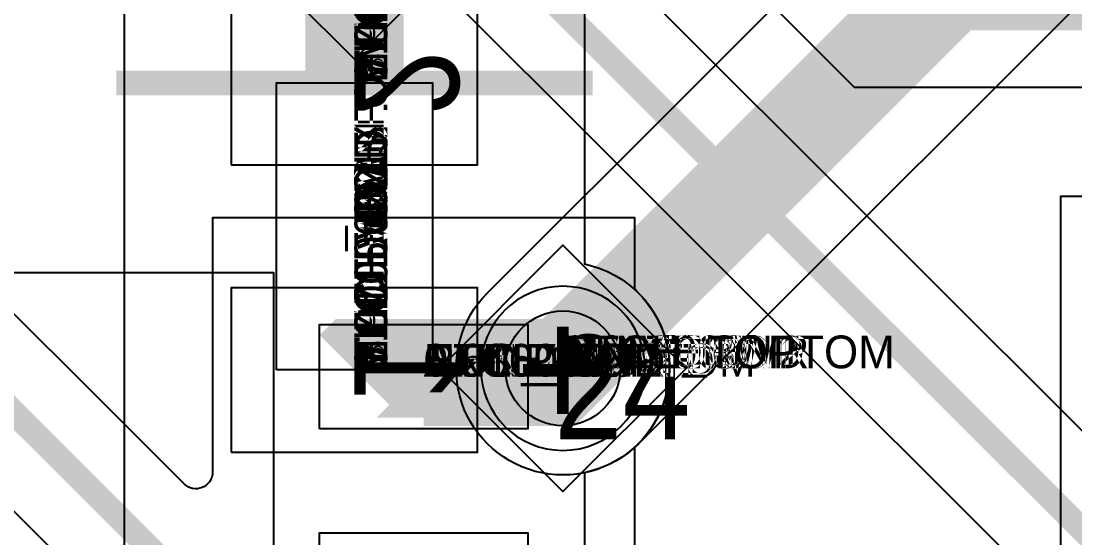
# Model space of a CAD drawing. Extents: x 0 to 323, y 0 to 320.
# Drawn here: x 104.1 to 110.52, y 20.17 to 23.32 of the extents above; entities that cross this region are included whole.
import ezdxf
from ezdxf.enums import TextEntityAlignment as Align

# ---------------------------------------------------------------- set-up
doc = ezdxf.new("R2010")
doc.units = 0
doc.header["$MEASUREMENT"] = 0
doc.layers.get('0').update_dxf_attribs({"linetype": 'CONTINUOUS'})
for name, color, linetype in [('CDN_FIGURES', 7, 'CONTINUOUS'), ('ETCH_BOTTOM', 7, 'CONTINUOUS'), ('ETCH_GND', 3, 'CONTINUOUS'), ('ETCH_INT1', 4, 'CONTINUOUS'), ('ETCH_INT2', 5, 'CONTINUOUS'), ('ETCH_PWR', 6, 'CONTINUOUS'), ('ETCH_TOP', 2, 'CONTINUOUS'), ('MANUFACTURING_NCLEGEND-1-6', 8, 'CONTINUOUS'), ('PACKAGE_GEOMETRY_ASSEMBLY_TOP', 11, 'CONTINUOUS'), ('PACKAGE_GEOMETRY_PIN_NUMBER', 9, 'CONTINUOUS')]:
    doc.layers.add(name, color=color, linetype=linetype)

# ---------------------------------------------------------------- blocks, each defined once
blk = doc.blocks.new('PAD_INFO')
for tag in ['SHAPE_TYPE', 'PAD_HEIGHT', 'PAD_LAYER', 'PAD_TYPE', 'PAD_WIDTH']:
    blk.add_attdef(tag, (0, 0), '', height=0.2)
at = {"flags": 2}
blk.add_attdef('CDN_TYPE', (0, 0), '', height=0.2, dxfattribs=at)
blk = doc.blocks.new('DRILL_INFO')
at = {"flags": 2}
blk.add_attdef('CDN_TYPE', (0, 0), '', height=0.2, dxfattribs=at)
for tag in ['FSHAPE', 'FCHAR', 'DRILL_HEIGHT', 'DIAMETER', 'PLATED', 'DRILL_WIDTH']:
    blk.add_attdef(tag, (0, 0), '', height=0.2)
blk = doc.blocks.new('VIA0700X0300')
at = {"layer": 'ETCH_BOTTOM'}
blk.add_circle((0, 0), 0.35, dxfattribs=at)
at = {"layer": 'ETCH_GND'}
blk.add_circle((0, 0), 0.35, dxfattribs=at)
at = {"layer": 'ETCH_INT1'}
blk.add_circle((0, 0), 0.35, dxfattribs=at)
at = {"layer": 'ETCH_INT2'}
blk.add_circle((0, 0), 0.35, dxfattribs=at)
at = {"layer": 'ETCH_PWR'}
blk.add_circle((0, 0), 0.35, dxfattribs=at)
at = {"layer": 'ETCH_TOP'}
blk.add_circle((0, 0), 0.35, dxfattribs=at)
ref = blk.add_blockref('PAD_INFO', (0, 0))
ref.add_attrib('PAD_LAYER', 'ETCH_TOP', (0, 0), dxfattribs={"height": 0.2})
ref.add_attrib('SHAPE_TYPE', 'NULL', (0, 0), dxfattribs={"height": 0.2})
ref.add_attrib('PAD_TYPE', 'ANTIPAD', (0, 0), dxfattribs={"height": 0.2})
ref.add_attrib('PAD_WIDTH', '0.000000', (0, 0), dxfattribs={"height": 0.2})
ref.add_attrib('PAD_HEIGHT', '0.000000', (0, 0), dxfattribs={"height": 0.2})
ref = blk.add_blockref('PAD_INFO', (0, 0))
ref.add_attrib('PAD_LAYER', 'ETCH_GND', (0, 0), dxfattribs={"height": 0.2})
ref.add_attrib('SHAPE_TYPE', 'NULL', (0, 0), dxfattribs={"height": 0.2})
ref.add_attrib('PAD_TYPE', 'ANTIPAD', (0, 0), dxfattribs={"height": 0.2})
ref.add_attrib('PAD_WIDTH', '0.000000', (0, 0), dxfattribs={"height": 0.2})
ref.add_attrib('PAD_HEIGHT', '0.000000', (0, 0), dxfattribs={"height": 0.2})
ref = blk.add_blockref('PAD_INFO', (0, 0))
ref.add_attrib('PAD_LAYER', 'ETCH_INT1', (0, 0), dxfattribs={"height": 0.2})
ref.add_attrib('SHAPE_TYPE', 'NULL', (0, 0), dxfattribs={"height": 0.2})
ref.add_attrib('PAD_TYPE', 'ANTIPAD', (0, 0), dxfattribs={"height": 0.2})
ref.add_attrib('PAD_WIDTH', '0.000000', (0, 0), dxfattribs={"height": 0.2})
ref.add_attrib('PAD_HEIGHT', '0.000000', (0, 0), dxfattribs={"height": 0.2})
ref = blk.add_blockref('PAD_INFO', (0, 0))
ref.add_attrib('PAD_LAYER', 'ETCH_INT2', (0, 0), dxfattribs={"height": 0.2})
ref.add_attrib('SHAPE_TYPE', 'NULL', (0, 0), dxfattribs={"height": 0.2})
ref.add_attrib('PAD_TYPE', 'ANTIPAD', (0, 0), dxfattribs={"height": 0.2})
ref.add_attrib('PAD_WIDTH', '0.000000', (0, 0), dxfattribs={"height": 0.2})
ref.add_attrib('PAD_HEIGHT', '0.000000', (0, 0), dxfattribs={"height": 0.2})
ref = blk.add_blockref('PAD_INFO', (0, 0))
ref.add_attrib('PAD_LAYER', 'ETCH_PWR', (0, 0), dxfattribs={"height": 0.2})
ref.add_attrib('SHAPE_TYPE', 'NULL', (0, 0), dxfattribs={"height": 0.2})
ref.add_attrib('PAD_TYPE', 'ANTIPAD', (0, 0), dxfattribs={"height": 0.2})
ref.add_attrib('PAD_WIDTH', '0.000000', (0, 0), dxfattribs={"height": 0.2})
ref.add_attrib('PAD_HEIGHT', '0.000000', (0, 0), dxfattribs={"height": 0.2})
ref = blk.add_blockref('PAD_INFO', (0, 0))
ref.add_attrib('PAD_LAYER', 'ETCH_BOTTOM', (0, 0), dxfattribs={"height": 0.2})
ref.add_attrib('SHAPE_TYPE', 'NULL', (0, 0), dxfattribs={"height": 0.2})
ref.add_attrib('PAD_TYPE', 'ANTIPAD', (0, 0), dxfattribs={"height": 0.2})
ref.add_attrib('PAD_WIDTH', '0.000000', (0, 0), dxfattribs={"height": 0.2})
ref.add_attrib('PAD_HEIGHT', '0.000000', (0, 0), dxfattribs={"height": 0.2})
ref = blk.add_blockref('PAD_INFO', (0, 0))
ref.add_attrib('PAD_LAYER', 'ETCH_TOP', (0, 0), dxfattribs={"height": 0.2})
ref.add_attrib('SHAPE_TYPE', 'NULL', (0, 0), dxfattribs={"height": 0.2})
ref.add_attrib('PAD_TYPE', 'THERMAL', (0, 0), dxfattribs={"height": 0.2})
ref.add_attrib('PAD_WIDTH', '0.000000', (0, 0), dxfattribs={"height": 0.2})
ref.add_attrib('PAD_HEIGHT', '0.000000', (0, 0), dxfattribs={"height": 0.2})
ref = blk.add_blockref('PAD_INFO', (0, 0))
ref.add_attrib('PAD_LAYER', 'ETCH_GND', (0, 0), dxfattribs={"height": 0.2})
ref.add_attrib('SHAPE_TYPE', 'NULL', (0, 0), dxfattribs={"height": 0.2})
ref.add_attrib('PAD_TYPE', 'THERMAL', (0, 0), dxfattribs={"height": 0.2})
ref.add_attrib('PAD_WIDTH', '0.000000', (0, 0), dxfattribs={"height": 0.2})
ref.add_attrib('PAD_HEIGHT', '0.000000', (0, 0), dxfattribs={"height": 0.2})
ref = blk.add_blockref('PAD_INFO', (0, 0))
ref.add_attrib('PAD_LAYER', 'ETCH_INT1', (0, 0), dxfattribs={"height": 0.2})
ref.add_attrib('SHAPE_TYPE', 'NULL', (0, 0), dxfattribs={"height": 0.2})
ref.add_attrib('PAD_TYPE', 'THERMAL', (0, 0), dxfattribs={"height": 0.2})
ref.add_attrib('PAD_WIDTH', '0.000000', (0, 0), dxfattribs={"height": 0.2})
ref.add_attrib('PAD_HEIGHT', '0.000000', (0, 0), dxfattribs={"height": 0.2})
ref = blk.add_blockref('PAD_INFO', (0, 0))
ref.add_attrib('PAD_LAYER', 'ETCH_INT2', (0, 0), dxfattribs={"height": 0.2})
ref.add_attrib('SHAPE_TYPE', 'NULL', (0, 0), dxfattribs={"height": 0.2})
ref.add_attrib('PAD_TYPE', 'THERMAL', (0, 0), dxfattribs={"height": 0.2})
ref.add_attrib('PAD_WIDTH', '0.000000', (0, 0), dxfattribs={"height": 0.2})
ref.add_attrib('PAD_HEIGHT', '0.000000', (0, 0), dxfattribs={"height": 0.2})
ref = blk.add_blockref('PAD_INFO', (0, 0))
ref.add_attrib('PAD_LAYER', 'ETCH_PWR', (0, 0), dxfattribs={"height": 0.2})
ref.add_attrib('SHAPE_TYPE', 'NULL', (0, 0), dxfattribs={"height": 0.2})
ref.add_attrib('PAD_TYPE', 'THERMAL', (0, 0), dxfattribs={"height": 0.2})
ref.add_attrib('PAD_WIDTH', '0.000000', (0, 0), dxfattribs={"height": 0.2})
ref.add_attrib('PAD_HEIGHT', '0.000000', (0, 0), dxfattribs={"height": 0.2})
ref = blk.add_blockref('PAD_INFO', (0, 0))
ref.add_attrib('PAD_LAYER', 'ETCH_BOTTOM', (0, 0), dxfattribs={"height": 0.2})
ref.add_attrib('SHAPE_TYPE', 'NULL', (0, 0), dxfattribs={"height": 0.2})
ref.add_attrib('PAD_TYPE', 'THERMAL', (0, 0), dxfattribs={"height": 0.2})
ref.add_attrib('PAD_WIDTH', '0.000000', (0, 0), dxfattribs={"height": 0.2})
ref.add_attrib('PAD_HEIGHT', '0.000000', (0, 0), dxfattribs={"height": 0.2})
ref = blk.add_blockref('PAD_INFO', (0, 0))
ref.add_attrib('PAD_LAYER', 'ETCH_TOP', (0, 0), dxfattribs={"height": 0.2})
ref.add_attrib('SHAPE_TYPE', 'CIRCLE', (0, 0), dxfattribs={"height": 0.2})
ref.add_attrib('PAD_TYPE', 'REGULAR', (0, 0), dxfattribs={"height": 0.2})
ref.add_attrib('PAD_WIDTH', '0.700000', (0, 0), dxfattribs={"height": 0.2})
ref.add_attrib('PAD_HEIGHT', '0.700000', (0, 0), dxfattribs={"height": 0.2})
ref = blk.add_blockref('PAD_INFO', (0, 0))
ref.add_attrib('PAD_LAYER', 'ETCH_GND', (0, 0), dxfattribs={"height": 0.2})
ref.add_attrib('SHAPE_TYPE', 'CIRCLE', (0, 0), dxfattribs={"height": 0.2})
ref.add_attrib('PAD_TYPE', 'REGULAR', (0, 0), dxfattribs={"height": 0.2})
ref.add_attrib('PAD_WIDTH', '0.700000', (0, 0), dxfattribs={"height": 0.2})
ref.add_attrib('PAD_HEIGHT', '0.700000', (0, 0), dxfattribs={"height": 0.2})
ref = blk.add_blockref('PAD_INFO', (0, 0))
ref.add_attrib('PAD_LAYER', 'ETCH_INT1', (0, 0), dxfattribs={"height": 0.2})
ref.add_attrib('SHAPE_TYPE', 'CIRCLE', (0, 0), dxfattribs={"height": 0.2})
ref.add_attrib('PAD_TYPE', 'REGULAR', (0, 0), dxfattribs={"height": 0.2})
ref.add_attrib('PAD_WIDTH', '0.700000', (0, 0), dxfattribs={"height": 0.2})
ref.add_attrib('PAD_HEIGHT', '0.700000', (0, 0), dxfattribs={"height": 0.2})
ref = blk.add_blockref('PAD_INFO', (0, 0))
ref.add_attrib('PAD_LAYER', 'ETCH_INT2', (0, 0), dxfattribs={"height": 0.2})
ref.add_attrib('SHAPE_TYPE', 'CIRCLE', (0, 0), dxfattribs={"height": 0.2})
ref.add_attrib('PAD_TYPE', 'REGULAR', (0, 0), dxfattribs={"height": 0.2})
ref.add_attrib('PAD_WIDTH', '0.700000', (0, 0), dxfattribs={"height": 0.2})
ref.add_attrib('PAD_HEIGHT', '0.700000', (0, 0), dxfattribs={"height": 0.2})
ref = blk.add_blockref('PAD_INFO', (0, 0))
ref.add_attrib('PAD_LAYER', 'ETCH_PWR', (0, 0), dxfattribs={"height": 0.2})
ref.add_attrib('SHAPE_TYPE', 'CIRCLE', (0, 0), dxfattribs={"height": 0.2})
ref.add_attrib('PAD_TYPE', 'REGULAR', (0, 0), dxfattribs={"height": 0.2})
ref.add_attrib('PAD_WIDTH', '0.700000', (0, 0), dxfattribs={"height": 0.2})
ref.add_attrib('PAD_HEIGHT', '0.700000', (0, 0), dxfattribs={"height": 0.2})
ref = blk.add_blockref('PAD_INFO', (0, 0))
ref.add_attrib('PAD_LAYER', 'ETCH_BOTTOM', (0, 0), dxfattribs={"height": 0.2})
ref.add_attrib('SHAPE_TYPE', 'CIRCLE', (0, 0), dxfattribs={"height": 0.2})
ref.add_attrib('PAD_TYPE', 'REGULAR', (0, 0), dxfattribs={"height": 0.2})
ref.add_attrib('PAD_WIDTH', '0.700000', (0, 0), dxfattribs={"height": 0.2})
ref.add_attrib('PAD_HEIGHT', '0.700000', (0, 0), dxfattribs={"height": 0.2})
ref = blk.add_blockref('DRILL_INFO', (0, 0))
ref.add_attrib('DIAMETER', '0.300000', (0, 0), dxfattribs={"height": 0.2})
ref.add_attrib('PLATED', 'PLATED', (0, 0), dxfattribs={"height": 0.2})
ref.add_attrib('FSHAPE', 'DIAMOND', (0, 0), dxfattribs={"height": 0.2})
ref.add_attrib('FCHAR', '+', (0, 0), dxfattribs={"height": 0.2})
ref.add_attrib('DRILL_WIDTH', '1.500000', (0, 0), dxfattribs={"height": 0.2})
ref.add_attrib('DRILL_HEIGHT', '1.500000', (0, 0), dxfattribs={"height": 0.2})
for tag in ['CDN_TYPE', 'PIN']:
    blk.add_attdef(tag, (0, 0), '', height=0.2)
at = {"flags": 2}
for tag in ['PSTKNAME', 'BBV']:
    blk.add_attdef(tag, (0, 0), '', height=0.2, dxfattribs=at)
blk = doc.blocks.new('FIGURE_DIAMOND')
at = {"layer": 'CDN_FIGURES'}
blk.add_lwpolyline([(-0.5, 0), (0, 0.5), (0.5, 0), (0, -0.5)], close=True, dxfattribs=at)
blk = doc.blocks.new('SMD50_25')
at = {"layer": 'ETCH_TOP'}
blk.add_lwpolyline([(-0.635, -0.3175), (-0.635, 0.3175), (0.635, 0.3175), (0.635, -0.3175)], close=True, dxfattribs=at)
ref = blk.add_blockref('PAD_INFO', (0, 0))
ref.add_attrib('PAD_LAYER', 'ETCH_TOP', (0, 0), dxfattribs={"height": 0.2})
ref.add_attrib('SHAPE_TYPE', 'NULL', (0, 0), dxfattribs={"height": 0.2})
ref.add_attrib('PAD_TYPE', 'ANTIPAD', (0, 0), dxfattribs={"height": 0.2})
ref.add_attrib('PAD_WIDTH', '0.000000', (0, 0), dxfattribs={"height": 0.2})
ref.add_attrib('PAD_HEIGHT', '0.000000', (0, 0), dxfattribs={"height": 0.2})
ref = blk.add_blockref('PAD_INFO', (0, 0))
ref.add_attrib('PAD_LAYER', 'ETCH_GND', (0, 0), dxfattribs={"height": 0.2})
ref.add_attrib('SHAPE_TYPE', 'NULL', (0, 0), dxfattribs={"height": 0.2})
ref.add_attrib('PAD_TYPE', 'ANTIPAD', (0, 0), dxfattribs={"height": 0.2})
ref.add_attrib('PAD_WIDTH', '0.000000', (0, 0), dxfattribs={"height": 0.2})
ref.add_attrib('PAD_HEIGHT', '0.000000', (0, 0), dxfattribs={"height": 0.2})
ref = blk.add_blockref('PAD_INFO', (0, 0))
ref.add_attrib('PAD_LAYER', 'ETCH_INT1', (0, 0), dxfattribs={"height": 0.2})
ref.add_attrib('SHAPE_TYPE', 'NULL', (0, 0), dxfattribs={"height": 0.2})
ref.add_attrib('PAD_TYPE', 'ANTIPAD', (0, 0), dxfattribs={"height": 0.2})
ref.add_attrib('PAD_WIDTH', '0.000000', (0, 0), dxfattribs={"height": 0.2})
ref.add_attrib('PAD_HEIGHT', '0.000000', (0, 0), dxfattribs={"height": 0.2})
ref = blk.add_blockref('PAD_INFO', (0, 0))
ref.add_attrib('PAD_LAYER', 'ETCH_INT2', (0, 0), dxfattribs={"height": 0.2})
ref.add_attrib('SHAPE_TYPE', 'NULL', (0, 0), dxfattribs={"height": 0.2})
ref.add_attrib('PAD_TYPE', 'ANTIPAD', (0, 0), dxfattribs={"height": 0.2})
ref.add_attrib('PAD_WIDTH', '0.000000', (0, 0), dxfattribs={"height": 0.2})
ref.add_attrib('PAD_HEIGHT', '0.000000', (0, 0), dxfattribs={"height": 0.2})
ref = blk.add_blockref('PAD_INFO', (0, 0))
ref.add_attrib('PAD_LAYER', 'ETCH_PWR', (0, 0), dxfattribs={"height": 0.2})
ref.add_attrib('SHAPE_TYPE', 'NULL', (0, 0), dxfattribs={"height": 0.2})
ref.add_attrib('PAD_TYPE', 'ANTIPAD', (0, 0), dxfattribs={"height": 0.2})
ref.add_attrib('PAD_WIDTH', '0.000000', (0, 0), dxfattribs={"height": 0.2})
ref.add_attrib('PAD_HEIGHT', '0.000000', (0, 0), dxfattribs={"height": 0.2})
ref = blk.add_blockref('PAD_INFO', (0, 0))
ref.add_attrib('PAD_LAYER', 'ETCH_BOTTOM', (0, 0), dxfattribs={"height": 0.2})
ref.add_attrib('SHAPE_TYPE', 'NULL', (0, 0), dxfattribs={"height": 0.2})
ref.add_attrib('PAD_TYPE', 'ANTIPAD', (0, 0), dxfattribs={"height": 0.2})
ref.add_attrib('PAD_WIDTH', '0.000000', (0, 0), dxfattribs={"height": 0.2})
ref.add_attrib('PAD_HEIGHT', '0.000000', (0, 0), dxfattribs={"height": 0.2})
ref = blk.add_blockref('PAD_INFO', (0, 0))
ref.add_attrib('PAD_LAYER', 'ETCH_TOP', (0, 0), dxfattribs={"height": 0.2})
ref.add_attrib('SHAPE_TYPE', 'NULL', (0, 0), dxfattribs={"height": 0.2})
ref.add_attrib('PAD_TYPE', 'THERMAL', (0, 0), dxfattribs={"height": 0.2})
ref.add_attrib('PAD_WIDTH', '0.000000', (0, 0), dxfattribs={"height": 0.2})
ref.add_attrib('PAD_HEIGHT', '0.000000', (0, 0), dxfattribs={"height": 0.2})
ref = blk.add_blockref('PAD_INFO', (0, 0))
ref.add_attrib('PAD_LAYER', 'ETCH_GND', (0, 0), dxfattribs={"height": 0.2})
ref.add_attrib('SHAPE_TYPE', 'NULL', (0, 0), dxfattribs={"height": 0.2})
ref.add_attrib('PAD_TYPE', 'THERMAL', (0, 0), dxfattribs={"height": 0.2})
ref.add_attrib('PAD_WIDTH', '0.000000', (0, 0), dxfattribs={"height": 0.2})
ref.add_attrib('PAD_HEIGHT', '0.000000', (0, 0), dxfattribs={"height": 0.2})
ref = blk.add_blockref('PAD_INFO', (0, 0))
ref.add_attrib('PAD_LAYER', 'ETCH_INT1', (0, 0), dxfattribs={"height": 0.2})
ref.add_attrib('SHAPE_TYPE', 'NULL', (0, 0), dxfattribs={"height": 0.2})
ref.add_attrib('PAD_TYPE', 'THERMAL', (0, 0), dxfattribs={"height": 0.2})
ref.add_attrib('PAD_WIDTH', '0.000000', (0, 0), dxfattribs={"height": 0.2})
ref.add_attrib('PAD_HEIGHT', '0.000000', (0, 0), dxfattribs={"height": 0.2})
ref = blk.add_blockref('PAD_INFO', (0, 0))
ref.add_attrib('PAD_LAYER', 'ETCH_INT2', (0, 0), dxfattribs={"height": 0.2})
ref.add_attrib('SHAPE_TYPE', 'NULL', (0, 0), dxfattribs={"height": 0.2})
ref.add_attrib('PAD_TYPE', 'THERMAL', (0, 0), dxfattribs={"height": 0.2})
ref.add_attrib('PAD_WIDTH', '0.000000', (0, 0), dxfattribs={"height": 0.2})
ref.add_attrib('PAD_HEIGHT', '0.000000', (0, 0), dxfattribs={"height": 0.2})
ref = blk.add_blockref('PAD_INFO', (0, 0))
ref.add_attrib('PAD_LAYER', 'ETCH_PWR', (0, 0), dxfattribs={"height": 0.2})
ref.add_attrib('SHAPE_TYPE', 'NULL', (0, 0), dxfattribs={"height": 0.2})
ref.add_attrib('PAD_TYPE', 'THERMAL', (0, 0), dxfattribs={"height": 0.2})
ref.add_attrib('PAD_WIDTH', '0.000000', (0, 0), dxfattribs={"height": 0.2})
ref.add_attrib('PAD_HEIGHT', '0.000000', (0, 0), dxfattribs={"height": 0.2})
ref = blk.add_blockref('PAD_INFO', (0, 0))
ref.add_attrib('PAD_LAYER', 'ETCH_BOTTOM', (0, 0), dxfattribs={"height": 0.2})
ref.add_attrib('SHAPE_TYPE', 'NULL', (0, 0), dxfattribs={"height": 0.2})
ref.add_attrib('PAD_TYPE', 'THERMAL', (0, 0), dxfattribs={"height": 0.2})
ref.add_attrib('PAD_WIDTH', '0.000000', (0, 0), dxfattribs={"height": 0.2})
ref.add_attrib('PAD_HEIGHT', '0.000000', (0, 0), dxfattribs={"height": 0.2})
ref = blk.add_blockref('PAD_INFO', (0, 0))
ref.add_attrib('PAD_LAYER', 'ETCH_TOP', (0, 0), dxfattribs={"height": 0.2})
ref.add_attrib('SHAPE_TYPE', 'RECTANGLE', (0, 0), dxfattribs={"height": 0.2})
ref.add_attrib('PAD_TYPE', 'REGULAR', (0, 0), dxfattribs={"height": 0.2})
ref.add_attrib('PAD_WIDTH', '1.270000', (0, 0), dxfattribs={"height": 0.2})
ref.add_attrib('PAD_HEIGHT', '0.635000', (0, 0), dxfattribs={"height": 0.2})
ref = blk.add_blockref('PAD_INFO', (0, 0))
ref.add_attrib('PAD_LAYER', 'ETCH_GND', (0, 0), dxfattribs={"height": 0.2})
ref.add_attrib('SHAPE_TYPE', 'NULL', (0, 0), dxfattribs={"height": 0.2})
ref.add_attrib('PAD_TYPE', 'REGULAR', (0, 0), dxfattribs={"height": 0.2})
ref.add_attrib('PAD_WIDTH', '0.000000', (0, 0), dxfattribs={"height": 0.2})
ref.add_attrib('PAD_HEIGHT', '0.000000', (0, 0), dxfattribs={"height": 0.2})
ref = blk.add_blockref('PAD_INFO', (0, 0))
ref.add_attrib('PAD_LAYER', 'ETCH_INT1', (0, 0), dxfattribs={"height": 0.2})
ref.add_attrib('SHAPE_TYPE', 'NULL', (0, 0), dxfattribs={"height": 0.2})
ref.add_attrib('PAD_TYPE', 'REGULAR', (0, 0), dxfattribs={"height": 0.2})
ref.add_attrib('PAD_WIDTH', '0.000000', (0, 0), dxfattribs={"height": 0.2})
ref.add_attrib('PAD_HEIGHT', '0.000000', (0, 0), dxfattribs={"height": 0.2})
ref = blk.add_blockref('PAD_INFO', (0, 0))
ref.add_attrib('PAD_LAYER', 'ETCH_INT2', (0, 0), dxfattribs={"height": 0.2})
ref.add_attrib('SHAPE_TYPE', 'NULL', (0, 0), dxfattribs={"height": 0.2})
ref.add_attrib('PAD_TYPE', 'REGULAR', (0, 0), dxfattribs={"height": 0.2})
ref.add_attrib('PAD_WIDTH', '0.000000', (0, 0), dxfattribs={"height": 0.2})
ref.add_attrib('PAD_HEIGHT', '0.000000', (0, 0), dxfattribs={"height": 0.2})
ref = blk.add_blockref('PAD_INFO', (0, 0))
ref.add_attrib('PAD_LAYER', 'ETCH_PWR', (0, 0), dxfattribs={"height": 0.2})
ref.add_attrib('SHAPE_TYPE', 'NULL', (0, 0), dxfattribs={"height": 0.2})
ref.add_attrib('PAD_TYPE', 'REGULAR', (0, 0), dxfattribs={"height": 0.2})
ref.add_attrib('PAD_WIDTH', '0.000000', (0, 0), dxfattribs={"height": 0.2})
ref.add_attrib('PAD_HEIGHT', '0.000000', (0, 0), dxfattribs={"height": 0.2})
ref = blk.add_blockref('PAD_INFO', (0, 0))
ref.add_attrib('PAD_LAYER', 'ETCH_BOTTOM', (0, 0), dxfattribs={"height": 0.2})
ref.add_attrib('SHAPE_TYPE', 'NULL', (0, 0), dxfattribs={"height": 0.2})
ref.add_attrib('PAD_TYPE', 'REGULAR', (0, 0), dxfattribs={"height": 0.2})
ref.add_attrib('PAD_WIDTH', '0.000000', (0, 0), dxfattribs={"height": 0.2})
ref.add_attrib('PAD_HEIGHT', '0.000000', (0, 0), dxfattribs={"height": 0.2})
ref = blk.add_blockref('DRILL_INFO', (0, 0))
ref.add_attrib('DIAMETER', '0.000000', (0, 0), dxfattribs={"height": 0.2})
ref.add_attrib('PLATED', 'NON_PLATED', (0, 0), dxfattribs={"height": 0.2})
ref.add_attrib('FSHAPE', 'NULL', (0, 0), dxfattribs={"height": 0.2})
ref.add_attrib('DRILL_WIDTH', '0.000000', (0, 0), dxfattribs={"height": 0.2})
ref.add_attrib('DRILL_HEIGHT', '0.000000', (0, 0), dxfattribs={"height": 0.2})
for tag in ['CDN_TYPE', 'PIN']:
    blk.add_attdef(tag, (0, 0), '', height=0.2)
at = {"flags": 2}
for tag in ['PSTKNAME', 'BBV']:
    blk.add_attdef(tag, (0, 0), '', height=0.2, dxfattribs=at)
blk = doc.blocks.new('SOIC24W')
at = {"layer": 'PACKAGE_GEOMETRY_ASSEMBLY_TOP'}
blk.add_lwpolyline([(-3.8354, -7.62), (-3.8354, 7.62), (3.7846, 7.62), (3.7846, -7.62)], close=True, dxfattribs=at)
at = {"layer": 'ETCH_TOP'}
for p in [(4.699, 6.985), (4.699, 5.715)]:
    blk.add_blockref('SMD50_25', p, dxfattribs=at)
at = {"flags": 2}
for tag in ['SYMBOL_TYPE', 'CDN_TYPE', 'REFDES']:
    blk.add_attdef(tag, (0, 0), '', height=0.2, dxfattribs=at)
blk = doc.blocks.new('RC1000X1500TS')
at = {"layer": 'ETCH_TOP'}
blk.add_lwpolyline([(-0.5, -0.75), (-0.5, 0.75), (0.5, 0.75), (0.5, -0.75)], close=True, dxfattribs=at)
ref = blk.add_blockref('PAD_INFO', (0, 0))
ref.add_attrib('PAD_LAYER', 'ETCH_TOP', (0, 0), dxfattribs={"height": 0.2})
ref.add_attrib('SHAPE_TYPE', 'NULL', (0, 0), dxfattribs={"height": 0.2})
ref.add_attrib('PAD_TYPE', 'ANTIPAD', (0, 0), dxfattribs={"height": 0.2})
ref.add_attrib('PAD_WIDTH', '0.000000', (0, 0), dxfattribs={"height": 0.2})
ref.add_attrib('PAD_HEIGHT', '0.000000', (0, 0), dxfattribs={"height": 0.2})
ref = blk.add_blockref('PAD_INFO', (0, 0))
ref.add_attrib('PAD_LAYER', 'ETCH_GND', (0, 0), dxfattribs={"height": 0.2})
ref.add_attrib('SHAPE_TYPE', 'NULL', (0, 0), dxfattribs={"height": 0.2})
ref.add_attrib('PAD_TYPE', 'ANTIPAD', (0, 0), dxfattribs={"height": 0.2})
ref.add_attrib('PAD_WIDTH', '0.000000', (0, 0), dxfattribs={"height": 0.2})
ref.add_attrib('PAD_HEIGHT', '0.000000', (0, 0), dxfattribs={"height": 0.2})
ref = blk.add_blockref('PAD_INFO', (0, 0))
ref.add_attrib('PAD_LAYER', 'ETCH_INT1', (0, 0), dxfattribs={"height": 0.2})
ref.add_attrib('SHAPE_TYPE', 'NULL', (0, 0), dxfattribs={"height": 0.2})
ref.add_attrib('PAD_TYPE', 'ANTIPAD', (0, 0), dxfattribs={"height": 0.2})
ref.add_attrib('PAD_WIDTH', '0.000000', (0, 0), dxfattribs={"height": 0.2})
ref.add_attrib('PAD_HEIGHT', '0.000000', (0, 0), dxfattribs={"height": 0.2})
ref = blk.add_blockref('PAD_INFO', (0, 0))
ref.add_attrib('PAD_LAYER', 'ETCH_INT2', (0, 0), dxfattribs={"height": 0.2})
ref.add_attrib('SHAPE_TYPE', 'NULL', (0, 0), dxfattribs={"height": 0.2})
ref.add_attrib('PAD_TYPE', 'ANTIPAD', (0, 0), dxfattribs={"height": 0.2})
ref.add_attrib('PAD_WIDTH', '0.000000', (0, 0), dxfattribs={"height": 0.2})
ref.add_attrib('PAD_HEIGHT', '0.000000', (0, 0), dxfattribs={"height": 0.2})
ref = blk.add_blockref('PAD_INFO', (0, 0))
ref.add_attrib('PAD_LAYER', 'ETCH_PWR', (0, 0), dxfattribs={"height": 0.2})
ref.add_attrib('SHAPE_TYPE', 'NULL', (0, 0), dxfattribs={"height": 0.2})
ref.add_attrib('PAD_TYPE', 'ANTIPAD', (0, 0), dxfattribs={"height": 0.2})
ref.add_attrib('PAD_WIDTH', '0.000000', (0, 0), dxfattribs={"height": 0.2})
ref.add_attrib('PAD_HEIGHT', '0.000000', (0, 0), dxfattribs={"height": 0.2})
ref = blk.add_blockref('PAD_INFO', (0, 0))
ref.add_attrib('PAD_LAYER', 'ETCH_BOTTOM', (0, 0), dxfattribs={"height": 0.2})
ref.add_attrib('SHAPE_TYPE', 'NULL', (0, 0), dxfattribs={"height": 0.2})
ref.add_attrib('PAD_TYPE', 'ANTIPAD', (0, 0), dxfattribs={"height": 0.2})
ref.add_attrib('PAD_WIDTH', '0.000000', (0, 0), dxfattribs={"height": 0.2})
ref.add_attrib('PAD_HEIGHT', '0.000000', (0, 0), dxfattribs={"height": 0.2})
ref = blk.add_blockref('PAD_INFO', (0, 0))
ref.add_attrib('PAD_LAYER', 'ETCH_TOP', (0, 0), dxfattribs={"height": 0.2})
ref.add_attrib('SHAPE_TYPE', 'NULL', (0, 0), dxfattribs={"height": 0.2})
ref.add_attrib('PAD_TYPE', 'THERMAL', (0, 0), dxfattribs={"height": 0.2})
ref.add_attrib('PAD_WIDTH', '0.000000', (0, 0), dxfattribs={"height": 0.2})
ref.add_attrib('PAD_HEIGHT', '0.000000', (0, 0), dxfattribs={"height": 0.2})
ref = blk.add_blockref('PAD_INFO', (0, 0))
ref.add_attrib('PAD_LAYER', 'ETCH_GND', (0, 0), dxfattribs={"height": 0.2})
ref.add_attrib('SHAPE_TYPE', 'NULL', (0, 0), dxfattribs={"height": 0.2})
ref.add_attrib('PAD_TYPE', 'THERMAL', (0, 0), dxfattribs={"height": 0.2})
ref.add_attrib('PAD_WIDTH', '0.000000', (0, 0), dxfattribs={"height": 0.2})
ref.add_attrib('PAD_HEIGHT', '0.000000', (0, 0), dxfattribs={"height": 0.2})
ref = blk.add_blockref('PAD_INFO', (0, 0))
ref.add_attrib('PAD_LAYER', 'ETCH_INT1', (0, 0), dxfattribs={"height": 0.2})
ref.add_attrib('SHAPE_TYPE', 'NULL', (0, 0), dxfattribs={"height": 0.2})
ref.add_attrib('PAD_TYPE', 'THERMAL', (0, 0), dxfattribs={"height": 0.2})
ref.add_attrib('PAD_WIDTH', '0.000000', (0, 0), dxfattribs={"height": 0.2})
ref.add_attrib('PAD_HEIGHT', '0.000000', (0, 0), dxfattribs={"height": 0.2})
ref = blk.add_blockref('PAD_INFO', (0, 0))
ref.add_attrib('PAD_LAYER', 'ETCH_INT2', (0, 0), dxfattribs={"height": 0.2})
ref.add_attrib('SHAPE_TYPE', 'NULL', (0, 0), dxfattribs={"height": 0.2})
ref.add_attrib('PAD_TYPE', 'THERMAL', (0, 0), dxfattribs={"height": 0.2})
ref.add_attrib('PAD_WIDTH', '0.000000', (0, 0), dxfattribs={"height": 0.2})
ref.add_attrib('PAD_HEIGHT', '0.000000', (0, 0), dxfattribs={"height": 0.2})
ref = blk.add_blockref('PAD_INFO', (0, 0))
ref.add_attrib('PAD_LAYER', 'ETCH_PWR', (0, 0), dxfattribs={"height": 0.2})
ref.add_attrib('SHAPE_TYPE', 'NULL', (0, 0), dxfattribs={"height": 0.2})
ref.add_attrib('PAD_TYPE', 'THERMAL', (0, 0), dxfattribs={"height": 0.2})
ref.add_attrib('PAD_WIDTH', '0.000000', (0, 0), dxfattribs={"height": 0.2})
ref.add_attrib('PAD_HEIGHT', '0.000000', (0, 0), dxfattribs={"height": 0.2})
ref = blk.add_blockref('PAD_INFO', (0, 0))
ref.add_attrib('PAD_LAYER', 'ETCH_BOTTOM', (0, 0), dxfattribs={"height": 0.2})
ref.add_attrib('SHAPE_TYPE', 'NULL', (0, 0), dxfattribs={"height": 0.2})
ref.add_attrib('PAD_TYPE', 'THERMAL', (0, 0), dxfattribs={"height": 0.2})
ref.add_attrib('PAD_WIDTH', '0.000000', (0, 0), dxfattribs={"height": 0.2})
ref.add_attrib('PAD_HEIGHT', '0.000000', (0, 0), dxfattribs={"height": 0.2})
ref = blk.add_blockref('PAD_INFO', (0, 0))
ref.add_attrib('PAD_LAYER', 'ETCH_GND', (0, 0), dxfattribs={"height": 0.2})
ref.add_attrib('SHAPE_TYPE', 'NULL', (0, 0), dxfattribs={"height": 0.2})
ref.add_attrib('PAD_TYPE', 'REGULAR', (0, 0), dxfattribs={"height": 0.2})
ref.add_attrib('PAD_WIDTH', '0.000000', (0, 0), dxfattribs={"height": 0.2})
ref.add_attrib('PAD_HEIGHT', '0.000000', (0, 0), dxfattribs={"height": 0.2})
ref = blk.add_blockref('PAD_INFO', (0, 0))
ref.add_attrib('PAD_LAYER', 'ETCH_INT1', (0, 0), dxfattribs={"height": 0.2})
ref.add_attrib('SHAPE_TYPE', 'NULL', (0, 0), dxfattribs={"height": 0.2})
ref.add_attrib('PAD_TYPE', 'REGULAR', (0, 0), dxfattribs={"height": 0.2})
ref.add_attrib('PAD_WIDTH', '0.000000', (0, 0), dxfattribs={"height": 0.2})
ref.add_attrib('PAD_HEIGHT', '0.000000', (0, 0), dxfattribs={"height": 0.2})
ref = blk.add_blockref('PAD_INFO', (0, 0))
ref.add_attrib('PAD_LAYER', 'ETCH_INT2', (0, 0), dxfattribs={"height": 0.2})
ref.add_attrib('SHAPE_TYPE', 'NULL', (0, 0), dxfattribs={"height": 0.2})
ref.add_attrib('PAD_TYPE', 'REGULAR', (0, 0), dxfattribs={"height": 0.2})
ref.add_attrib('PAD_WIDTH', '0.000000', (0, 0), dxfattribs={"height": 0.2})
ref.add_attrib('PAD_HEIGHT', '0.000000', (0, 0), dxfattribs={"height": 0.2})
ref = blk.add_blockref('PAD_INFO', (0, 0))
ref.add_attrib('PAD_LAYER', 'ETCH_PWR', (0, 0), dxfattribs={"height": 0.2})
ref.add_attrib('SHAPE_TYPE', 'NULL', (0, 0), dxfattribs={"height": 0.2})
ref.add_attrib('PAD_TYPE', 'REGULAR', (0, 0), dxfattribs={"height": 0.2})
ref.add_attrib('PAD_WIDTH', '0.000000', (0, 0), dxfattribs={"height": 0.2})
ref.add_attrib('PAD_HEIGHT', '0.000000', (0, 0), dxfattribs={"height": 0.2})
ref = blk.add_blockref('PAD_INFO', (0, 0))
ref.add_attrib('PAD_LAYER', 'ETCH_BOTTOM', (0, 0), dxfattribs={"height": 0.2})
ref.add_attrib('SHAPE_TYPE', 'NULL', (0, 0), dxfattribs={"height": 0.2})
ref.add_attrib('PAD_TYPE', 'REGULAR', (0, 0), dxfattribs={"height": 0.2})
ref.add_attrib('PAD_WIDTH', '0.000000', (0, 0), dxfattribs={"height": 0.2})
ref.add_attrib('PAD_HEIGHT', '0.000000', (0, 0), dxfattribs={"height": 0.2})
ref = blk.add_blockref('DRILL_INFO', (0, 0))
ref.add_attrib('DIAMETER', '0.000000', (0, 0), dxfattribs={"height": 0.2})
ref.add_attrib('PLATED', 'PLATED', (0, 0), dxfattribs={"height": 0.2})
ref.add_attrib('FSHAPE', 'NULL', (0, 0), dxfattribs={"height": 0.2})
ref.add_attrib('DRILL_WIDTH', '0.000000', (0, 0), dxfattribs={"height": 0.2})
ref.add_attrib('DRILL_HEIGHT', '0.000000', (0, 0), dxfattribs={"height": 0.2})
ref = blk.add_blockref('PAD_INFO', (0, 0))
ref.add_attrib('PAD_LAYER', 'ETCH_TOP', (0, 0), dxfattribs={"height": 0.2})
ref.add_attrib('SHAPE_TYPE', 'RECTANGLE', (0, 0), dxfattribs={"height": 0.2})
ref.add_attrib('PAD_TYPE', 'REGULAR', (0, 0), dxfattribs={"height": 0.2})
ref.add_attrib('PAD_WIDTH', '1.000000', (0, 0), dxfattribs={"height": 0.2})
ref.add_attrib('PAD_HEIGHT', '1.500000', (0, 0), dxfattribs={"height": 0.2})
for tag in ['CDN_TYPE', 'PIN']:
    blk.add_attdef(tag, (0, 0), '', height=0.2)
at = {"flags": 2}
for tag in ['PSTKNAME', 'BBV']:
    blk.add_attdef(tag, (0, 0), '', height=0.2, dxfattribs=at)
blk = doc.blocks.new('F56')
at = {"layer": 'PACKAGE_GEOMETRY_ASSEMBLY_TOP'}
blk.add_lwpolyline([(0, -0.475), (1.75, -0.475), (1.75, 0.475), (0, 0.475)], close=True, dxfattribs=at)
at = {"layer": 'ETCH_TOP'}
ref = blk.add_blockref('RC1000X1500TS', (0, 0), dxfattribs=at)
ref.add_attrib('CDN_TYPE', 'PIN', (0, 0), dxfattribs={"height": 0.2})
ref.add_attrib('PIN', '1', (0, 0), dxfattribs={"height": 0.2})
ref = blk.add_blockref('RC1000X1500TS', (1.75, 0), dxfattribs=at)
ref.add_attrib('CDN_TYPE', 'PIN', (0, 0), dxfattribs={"height": 0.2})
ref.add_attrib('PIN', '2', (0, 0), dxfattribs={"height": 0.2})
at = {"flags": 2}
for tag in ['SYMBOL_TYPE', 'CDN_TYPE', 'REFDES']:
    blk.add_attdef(tag, (0, 0), '', height=0.2, dxfattribs=at)

msp = doc.modelspace()

# ---------------------------------------------------------------- linework, layer by layer
at = {"layer": 'ETCH_BOTTOM'}
for points in [[(106.135, 22.948, 0.6, 0.6, 0), (106.135, 23.842, 0.6, 0.6, 0)], [(104.6842, 22.948, 0.15, 0.15, 0), (106.135, 22.948, 0.15, 0.15, 0)], [(106.135, 22.948, 0.15, 0.15, 0), (107.5858, 22.948, 0.15, 0.15, 0)], [(107.404, 21.208, 0.6, 0.6, 0), (106.145, 21.208, 0.6, 0.6, 0), (106.135, 21.198, 0.6, 0.6, 0)]]:
    msp.add_lwpolyline(points, format="xyseb", dxfattribs=at)
for points in [[(107.5351, 20.0479), (104.7349, 20.0479), (104.7349, 24.0981), (107.5351, 24.0981), (107.5351, 21.8459), (107.5726, 21.8358, -0.766877), (107.5726, 20.5802), (107.5351, 20.5701)], [(119.2501, 15.9999), (115.1999, 15.9999), (115.1999, 18.1464, 0.666163), (115.0272, 18.2185, -0.68217), (114.0055, 18.6711, 0.426985), (113.9042, 18.7769), (113.2361, 18.7769), (113.2361, 18.2079), (110.4359, 18.2079), (110.4359, 22.2581), (112.6617, 22.2581), (112.7423, 22.3387, -0.203434), (113.2133, 22.529), (113.2138, 22.529), (113.2649, 22.529), (113.2649, 22.8271), (116.0651, 22.8271), (116.0651, 18.8001), (118.2907, 18.8001), (118.5953, 19.1047, -1), (119.5147, 18.1853), (119.2501, 17.9207)]]:
    msp.add_lwpolyline(points, format="xyb", close=True, dxfattribs=at)
at = {"layer": 'ETCH_GND'}
msp.add_lwpolyline([(107.9041, 21.208, 1), (106.9039, 21.208, 1)], format="xyb", close=True, dxfattribs=at)
at = {"layer": 'ETCH_INT1'}
msp.add_lwpolyline([(107.9041, 21.208, 1), (106.9039, 21.208, 1)], format="xyb", close=True, dxfattribs=at)
at = {"layer": 'ETCH_INT2'}
for points, format in [([(86.796, 53.954, 0.15, 0.15, 0), (84.6907, 53.954, 0.15, 0.15, 0), (82.6197, 56.025, 0.15, 0.15, 0), (81.9618, 56.025, 0.15, 0.15, 0), (81.625, 55.6882, 0.15, 0.15, 0), (81.625, 54.1199, 0.15, 0.15, 0), (83.029, 52.7158, 0.15, 0.15, 0), (84.2198, 51.525, 0.15, 0.15, 0), (86.5382, 51.525, 0.15, 0.15, 0), (89.075, 48.9882, 0.15, 0.15, 0), (89.075, 40.5132, 0.15, 0.15, 0), (91.3882, 38.2, 0.15, 0.15, 0), (94.5, 38.2, 0.15, 0.15, 0), (109.356, 23.344, 0.15, 0.15, 0), (119.8073, 23.344, 0.15, 0.15, 0), (129.1164, 14.035, 0.15, 0.15, 0), (163.006, 14.035, 0.15, 0.15, 0), (165.5, 16.529, 0.15, 0.15, 0), (165.5, 46.9632, 0.15, 0.15, 0), (185.4368, 66.9, 0.15, 0.15, 0), (185.4732, 66.9, 0.15, 0.15, 0), (188.045, 69.4718, 0.15, 0.15, 0), (188.045, 77.185, 0.15, 0.15, 0), (184.23, 81, 0.15, 0.15, 0)], "xyseb"), ([(128.9403, 13.6099), (121.2532, 21.2969, 0.669963), (121.0801, 21.2247, -2.432767), (120.5827, 21.7221, 0.669963), (120.6549, 21.8952), (119.6312, 22.9189), (109.1799, 22.9189), (94.3239, 37.7749)], "xyb")]:
    msp.add_lwpolyline(points, format=format, dxfattribs=at)
msp.add_lwpolyline([(107.9041, 21.208, 1), (106.9039, 21.208, 1)], format="xyb", close=True, dxfattribs=at)
at = {"layer": 'ETCH_PWR'}
msp.add_lwpolyline([(124.3001, 20.922, -0.668179), (123.1903, 20.4623), (123.0807, 20.5719), (120.58, 20.5719, -1), (120.58, 21.8721), (122.9999, 21.8721), (122.9999, 23.2837), (122.1117, 24.1719), (119.8801, 24.1719, 0.49082), (119.782, 24.045, -1.293661), (118.814, 24.045, 0.49082), (118.7159, 24.1719), (111.2873, 24.1719), (107.8637, 20.7483, -1), (106.9443, 21.6677), (110.7487, 25.4721), (122.6503, 25.4721), (124.3001, 23.8223)], format="xyb", close=True, dxfattribs=at)
msp.add_lwpolyline([(120.58, 21.222, 0.6, 0.6, 0), (123.35, 21.222, 0.6, 0.6, 0), (123.65, 20.922, 0.6, 0.6, 0), (123.65, 23.553, 0.6, 0.6, 0), (122.381, 24.822, 0.6, 0.6, 0), (111.018, 24.822, 0.6, 0.6, 0), (107.404, 21.208, 0.6, 0.6, 0)], format="xyseb", dxfattribs=at)
at = {"layer": 'ETCH_TOP'}
for points, format in [([(84.928, 53.454, 0.15, 0.15, 0), (86.4827, 53.454, 0.15, 0.15, 0), (86.6367, 53.3, 0.15, 0.15, 0), (87.7375, 53.3, 0.15, 0.15, 0), (89.025, 52.0125, 0.15, 0.15, 0), (89.025, 40.9875, 0.15, 0.15, 0), (100.9625, 29.05, 0.15, 0.15, 0), (101.7402, 29.05, 0.15, 0.15, 0), (110.979, 19.8112, 0.15, 0.15, 0), (110.979, 19.61, 0.15, 0.15, 0), (111.939, 18.65, 0.15, 0.15, 0), (113.316, 18.65, 0.15, 0.15, 0), (113.321, 18.645, 0.2, 0.2, 0), (114.605, 18.645, 0.2, 0.2, 0)], "xyseb"), ([(91.5179, 2.2999), (109.8203, 2.2999), (114.3211, 6.8007), (114.3211, 10.4438), (113.5781, 11.1868), (113.5781, 18.0179), (114.4335, 18.0179), (114.4398, 18.0162, 0.765389), (115.0647, 19.1047), (115.0417, 19.1277, 0.198912), (114.582, 19.3181), (114.029, 19.3181, -0.65964), (113.9556, 19.4895, 0.587765), (113.6184, 20.5743), (113.5781, 20.5827), (113.5781, 21.3357), (113.6617, 21.4193, 1), (112.7423, 22.3387), (112.5792, 22.1756), (111.0079, 22.1756), (111.0079, 20.6283, -0.668179), (110.8348, 20.5566), (101.9163, 29.4751)], "xyb"), ([(98.1, 26.9, 0.15, 0.15, 0), (105.185, 19.815, 0.15, 0.15, 0), (105.185, 16.6927, 0.15, 0.15, 0), (104.844, 16.3517, 0.15, 0.15, 0), (104.844, 5.7428, 0.15, 0.15, 0), (107.5618, 3.025, 0.15, 0.15, 0), (109.1382, 3.025, 0.15, 0.15, 0), (111.1671, 5.0539, 0.15, 0.15, 0), (111.1671, 12.8653, 0.15, 0.15, 0), (111.8898, 13.588, 0.15, 0.15, 0), (112.293, 13.588, 0.15, 0.15, 0)], "xyseb"), ([(107.8411, 19.501), (107.8411, 20.7257), (107.8637, 20.7483, 0.418777), (107.8565, 21.6748), (107.8411, 21.6897), (107.8411, 22.1246), (105.2709, 22.1246), (105.2709, 20.5751, -0.668179), (105.0978, 20.5034), (98.5871, 27.0141)], "xyb"), ([(97.9859, 26.4129), (104.7599, 19.6389), (104.7599, 16.8688), (104.4189, 16.5278), (104.4189, 5.5667), (106.6624, 3.3232, -0.668179), (106.5907, 3.1501), (96.3721, 3.1501)], "xyb"), ([(106.556, 21.157, 0.6, 0.6, 0), (107.353, 21.157, 0.6, 0.6, 0), (107.404, 21.208, 0.6, 0.6, 0)], "xyseb")]:
    msp.add_lwpolyline(points, format=format, dxfattribs=at)
msp.add_lwpolyline([(101.5641, 28.6249), (110.5539, 19.6351), (110.5539, 19.4339), (111.0079, 18.9799), (111.0079, 17.1281), (109.8267, 15.9469), (109.8267, 9.1279)], dxfattribs=at)

# ---------------------------------------------------------------- block references
at = {"xscale": -1, "rotation": 270}
msp.add_blockref('F56', (106.135, 21.198), dxfattribs=at)
msp.add_blockref('SOIC24W', (101.857, 14.172))
at = {"layer": 'ETCH_TOP'}
msp.add_blockref('VIA0700X0300', (107.404, 21.208), dxfattribs=at)
at = {"layer": 'MANUFACTURING_NCLEGEND-1-6', "xscale": 1.5, "yscale": 1.5}
for p in [(106.135, 23.842), (107.404, 21.208)]:
    msp.add_blockref('FIGURE_DIAMOND', p, dxfattribs=at)

# ---------------------------------------------------------------- texts
at = {"layer": 'MANUFACTURING_NCLEGEND-1-6'}
msp.add_text('+', height=0.75, dxfattribs=at).set_placement((107.404, 21.208), align=Align.MIDDLE_CENTER)
at = {"layer": 'PACKAGE_GEOMETRY_PIN_NUMBER', "text_generation_flag": 2, "width": 0.88}
for s, p in [('2', (106.135, 22.948)), ('1', (106.135, 21.198))]:
    msp.add_text(s, height=0.635, rotation=270, dxfattribs=at).set_placement(p, align=Align.CENTER)
at = {"layer": 'PACKAGE_GEOMETRY_PIN_NUMBER', "width": 0.88}
msp.add_text('24', height=0.635, dxfattribs=at).set_placement((108.1816, 20.776), align=Align.RIGHT)

doc.saveas('drawing.dxf')
